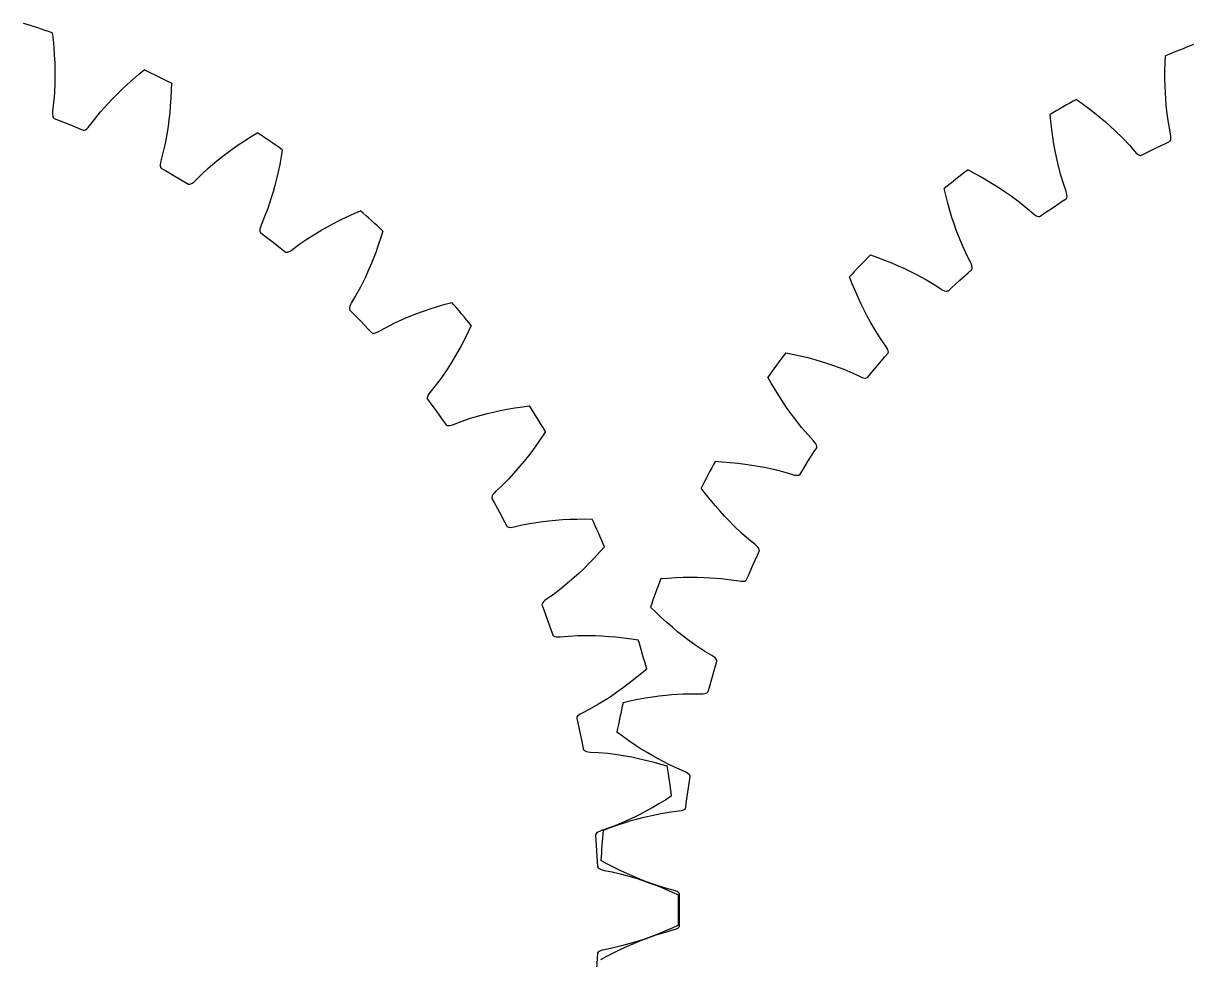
# Model space of a CAD drawing. Extents: x -47 to 137, y -47 to 47.
# Drawn here: x 13.8 to 73.1, y -2.5 to 44.9 of the extents above; entities that cross this region are included whole.
import ezdxf

# ---------------------------------------------------------------- set-up
doc = ezdxf.new("R2010")
doc.units = 0

msp = doc.modelspace()

# ---------------------------------------------------------------- linework, layer by layer
at = {"layer": 'layer0'}
for p, q in [((71.658, 42.53), (71.668, 42.936)), ((71.668, 42.936), (71.683, 43.284)), ((71.657, 42.142), (71.658, 42.53)), ((71.664, 41.775), (71.657, 42.142)), ((71.678, 41.427), (71.664, 41.775)), ((67.169, 41.082), (67.452, 40.88)), ((71.698, 41.095), (71.678, 41.427)), ((71.723, 40.785), (71.698, 41.095)), ((67.452, 40.88), (67.778, 40.637)), ((67.778, 40.637), (68.084, 40.4)), ((68.084, 40.4), (68.37, 40.168)), ((71.787, 40.22), (71.723, 40.785)), ((65.871, 39.967), (65.837, 40.313)), ((65.918, 39.563), (65.871, 39.967)), ((68.37, 40.168), (68.636, 39.943)), ((68.636, 39.943), (68.884, 39.723)), ((71.862, 39.731), (71.787, 40.22)), ((65.971, 39.18), (65.918, 39.563)), ((66.029, 38.817), (65.971, 39.18)), ((68.884, 39.723), (69.113, 39.512)), ((69.113, 39.512), (69.52, 39.114)), ((71.942, 39.328), (71.862, 39.731)), ((71.957, 39.219), (71.942, 39.328)), ((71.96, 39.127), (71.957, 39.219)), ((66.091, 38.473), (66.029, 38.817)), ((69.52, 39.114), (69.858, 38.754)), ((69.858, 38.754), (70.127, 38.443)), ((70.668, 38.353), (71.172, 38.603)), ((71.172, 38.603), (71.679, 38.847)), ((71.679, 38.847), (71.887, 38.944)), ((71.887, 38.944), (71.905, 38.957)), ((71.905, 38.957), (71.934, 38.996)), ((71.934, 38.996), (71.952, 39.053)), ((71.952, 39.053), (71.96, 39.127)), ((66.157, 38.148), (66.091, 38.473)), ((66.225, 37.845), (66.157, 38.148)), ((70.127, 38.443), (70.203, 38.364)), ((70.203, 38.364), (70.274, 38.305)), ((70.274, 38.305), (70.337, 38.265)), ((70.337, 38.265), (70.394, 38.245)), ((70.394, 38.245), (70.442, 38.243)), ((70.442, 38.243), (70.463, 38.249)), ((70.463, 38.249), (70.668, 38.353)), ((61.674, 37.505), (61.982, 37.344)), ((66.366, 37.294), (66.225, 37.845)), ((61.982, 37.344), (62.339, 37.149)), ((62.339, 37.149), (62.675, 36.956)), ((62.675, 36.956), (62.99, 36.767)), ((66.509, 36.821), (66.366, 37.294)), ((66.644, 36.432), (66.509, 36.821)), ((60.544, 36.22), (60.462, 36.558)), ((60.646, 35.827), (60.544, 36.22)), ((62.99, 36.767), (63.285, 36.581)), ((63.285, 36.581), (63.561, 36.398)), ((63.561, 36.398), (63.817, 36.221)), ((63.817, 36.221), (64.275, 35.883)), ((66.674, 36.327), (66.644, 36.432)), ((66.691, 36.236), (66.674, 36.327)), ((66.693, 36.161), (66.691, 36.236)), ((60.752, 35.454), (60.646, 35.827)), ((64.275, 35.883), (64.66, 35.573)), ((65.518, 35.29), (65.983, 35.607)), ((65.983, 35.607), (66.451, 35.919)), ((66.451, 35.919), (66.644, 36.044)), ((66.644, 36.044), (66.659, 36.059)), ((66.659, 36.059), (66.682, 36.102)), ((66.682, 36.102), (66.693, 36.161)), ((60.86, 35.103), (60.752, 35.454)), ((60.969, 34.772), (60.86, 35.103)), ((64.66, 35.573), (64.97, 35.303)), ((64.97, 35.303), (65.057, 35.235)), ((65.057, 35.235), (65.135, 35.186)), ((65.135, 35.186), (65.203, 35.156)), ((65.203, 35.156), (65.262, 35.144)), ((65.262, 35.144), (65.31, 35.149)), ((65.31, 35.149), (65.33, 35.158)), ((65.33, 35.158), (65.518, 35.29)), ((61.079, 34.459), (60.969, 34.772)), ((61.189, 34.167), (61.079, 34.459)), ((61.406, 33.641), (61.189, 34.167)), ((61.614, 33.193), (61.406, 33.641)), ((56.73, 33.198), (57.058, 33.081)), ((57.058, 33.081), (57.438, 32.938)), ((57.438, 32.938), (57.797, 32.794)), ((57.797, 32.794), (58.136, 32.65)), ((58.136, 32.65), (58.454, 32.507)), ((61.801, 32.827), (61.614, 33.193)), ((61.846, 32.727), (61.801, 32.827)), ((61.874, 32.639), (61.846, 32.727)), ((61.887, 32.565), (61.874, 32.639)), ((55.789, 31.768), (55.662, 32.092)), ((58.454, 32.507), (58.753, 32.364)), ((58.753, 32.364), (59.031, 32.225)), ((59.031, 32.225), (59.532, 31.954)), ((61.261, 31.918), (61.681, 32.292)), ((61.681, 32.292), (61.855, 32.443)), ((61.855, 32.443), (61.868, 32.46)), ((61.868, 32.46), (61.885, 32.505)), ((61.885, 32.505), (61.887, 32.565)), ((55.946, 31.393), (55.789, 31.768)), ((59.532, 31.954), (59.956, 31.701)), ((59.956, 31.701), (60.3, 31.476)), ((60.3, 31.476), (60.396, 31.421)), ((60.677, 31.383), (60.845, 31.539)), ((60.845, 31.539), (61.261, 31.918)), ((56.102, 31.038), (55.946, 31.393)), ((56.258, 30.705), (56.102, 31.038)), ((60.396, 31.421), (60.48, 31.383)), ((60.48, 31.383), (60.552, 31.363)), ((60.552, 31.363), (60.612, 31.359)), ((60.612, 31.359), (60.658, 31.371)), ((60.658, 31.371), (60.677, 31.383)), ((56.412, 30.393), (56.258, 30.705)), ((56.565, 30.098), (56.412, 30.393)), ((56.714, 29.825), (56.565, 30.098)), ((57.002, 29.335), (56.714, 29.825)), ((57.27, 28.919), (57.002, 29.335)), ((57.507, 28.583), (57.27, 28.919)), ((57.565, 28.49), (57.507, 28.583)), ((57.606, 28.407), (57.565, 28.49)), ((52.433, 28.244), (52.774, 28.174)), ((52.774, 28.174), (53.171, 28.086)), ((53.171, 28.086), (53.547, 27.993)), ((53.547, 27.993), (53.902, 27.897)), ((53.902, 27.897), (54.236, 27.8)), ((57.098, 27.608), (57.463, 28.036)), ((57.463, 28.036), (57.613, 28.21)), ((57.629, 28.336), (57.606, 28.407)), ((57.613, 28.21), (57.624, 28.229)), ((57.624, 28.229), (57.635, 28.276)), ((57.635, 28.276), (57.629, 28.336)), ((54.236, 27.8), (54.553, 27.7)), ((54.553, 27.7), (54.848, 27.601)), ((54.848, 27.601), (55.381, 27.402)), ((55.381, 27.402), (55.837, 27.211)), ((56.739, 27.174), (57.098, 27.608)), ((51.701, 26.697), (51.529, 27)), ((51.908, 26.348), (51.701, 26.697)), ((55.837, 27.211), (56.209, 27.036)), ((56.209, 27.036), (56.311, 26.995)), ((56.311, 26.995), (56.399, 26.969)), ((56.399, 26.969), (56.474, 26.959)), ((56.474, 26.959), (56.533, 26.964)), ((56.533, 26.964), (56.578, 26.982)), ((56.578, 26.982), (56.595, 26.996)), ((56.595, 26.996), (56.739, 27.174)), ((52.113, 26.019), (51.908, 26.348)), ((52.313, 25.711), (52.113, 26.019)), ((52.509, 25.422), (52.313, 25.711)), ((52.702, 25.152), (52.509, 25.422)), ((52.887, 24.903), (52.702, 25.152)), ((53.241, 24.457), (52.887, 24.903)), ((53.564, 24.083), (53.241, 24.457)), ((53.845, 23.783), (53.564, 24.083)), ((53.916, 23.699), (53.845, 23.783)), ((53.576, 22.76), (53.877, 23.235)), ((53.877, 23.235), (54.002, 23.428)), ((53.967, 23.622), (53.916, 23.699)), ((54, 23.555), (53.967, 23.622)), ((54.014, 23.496), (54, 23.555)), ((54.002, 23.428), (54.011, 23.448)), ((54.011, 23.448), (54.014, 23.496)), ((48.868, 22.741), (49.216, 22.719)), ((49.216, 22.719), (49.62, 22.687)), ((49.62, 22.687), (50.006, 22.647)), ((50.006, 22.647), (50.37, 22.602)), ((50.37, 22.602), (50.716, 22.552)), ((50.716, 22.552), (51.043, 22.498)), ((53.281, 22.281), (53.576, 22.76)), ((51.043, 22.498), (51.349, 22.44)), ((51.349, 22.44), (51.904, 22.318)), ((51.904, 22.318), (52.382, 22.191)), ((52.382, 22.191), (52.775, 22.07)), ((52.775, 22.07), (52.882, 22.044)), ((52.882, 22.044), (52.973, 22.031)), ((52.973, 22.031), (53.048, 22.031)), ((53.048, 22.031), (53.106, 22.043)), ((53.106, 22.043), (53.148, 22.068)), ((53.148, 22.068), (53.162, 22.084)), ((53.162, 22.084), (53.281, 22.281)), ((48.358, 21.107), (48.146, 21.383)), ((48.612, 20.79), (48.358, 21.107)), ((48.86, 20.493), (48.612, 20.79)), ((49.102, 20.215), (48.86, 20.493)), ((49.336, 19.957), (49.102, 20.215)), ((49.564, 19.716), (49.336, 19.957)), ((49.783, 19.495), (49.564, 19.716)), ((50.195, 19.103), (49.783, 19.495)), ((50.567, 18.777), (50.195, 19.103)), ((50.887, 18.519), (50.567, 18.777)), ((50.969, 18.446), (50.887, 18.519)), ((51.03, 18.378), (50.969, 18.446)), ((50.763, 17.469), (50.995, 17.982)), ((50.995, 17.982), (51.092, 18.19)), ((51.072, 18.315), (51.03, 18.378)), ((51.095, 18.26), (51.072, 18.315)), ((51.092, 18.19), (51.098, 18.211)), ((51.098, 18.211), (51.095, 18.26)), ((50.538, 16.954), (50.763, 17.469)), ((46.103, 16.795), (46.451, 16.822)), ((46.451, 16.822), (46.856, 16.846)), ((46.856, 16.846), (47.243, 16.861)), ((47.243, 16.861), (47.611, 16.867)), ((47.611, 16.867), (47.959, 16.865)), ((47.959, 16.865), (48.291, 16.857)), ((48.291, 16.857), (48.602, 16.842)), ((48.602, 16.842), (49.169, 16.799)), ((49.169, 16.799), (49.66, 16.74)), ((49.66, 16.74), (50.066, 16.675)), ((50.066, 16.675), (50.175, 16.663)), ((50.175, 16.663), (50.267, 16.663)), ((50.267, 16.663), (50.341, 16.674)), ((50.341, 16.674), (50.398, 16.694)), ((50.398, 16.694), (50.436, 16.724)), ((50.436, 16.724), (50.447, 16.743)), ((50.447, 16.743), (50.538, 16.954)), ((45.826, 15.106), (45.577, 15.35)), ((46.121, 14.828), (45.826, 15.106)), ((46.409, 14.568), (46.121, 14.828)), ((46.686, 14.327), (46.409, 14.568)), ((46.954, 14.104), (46.686, 14.327)), ((47.214, 13.897), (46.954, 14.104)), ((47.461, 13.708), (47.214, 13.897)), ((47.924, 13.377), (47.461, 13.708)), ((48.337, 13.107), (47.924, 13.377)), ((48.69, 12.896), (48.337, 13.107)), ((48.781, 12.834), (48.69, 12.896)), ((48.852, 12.775), (48.781, 12.834)), ((48.902, 12.719), (48.852, 12.775)), ((48.872, 12.378), (48.939, 12.598)), ((48.932, 12.667), (48.902, 12.719)), ((48.942, 12.62), (48.932, 12.667)), ((48.939, 12.598), (48.942, 12.62)), ((48.714, 11.839), (48.872, 12.378)), ((48.502, 11.075), (48.562, 11.297)), ((48.562, 11.297), (48.714, 11.839)), ((44.533, 10.598), (44.931, 10.678)), ((44.931, 10.678), (45.313, 10.746)), ((45.313, 10.746), (45.676, 10.803)), ((45.676, 10.803), (46.021, 10.85)), ((46.021, 10.85), (46.351, 10.888)), ((46.351, 10.888), (46.661, 10.917)), ((46.661, 10.917), (47.229, 10.953)), ((47.229, 10.953), (47.723, 10.963)), ((47.723, 10.963), (48.134, 10.955)), ((48.134, 10.955), (48.243, 10.959)), ((48.243, 10.959), (48.335, 10.971)), ((48.335, 10.971), (48.407, 10.992)), ((48.407, 10.992), (48.46, 11.02)), ((48.46, 11.02), (48.493, 11.055)), ((48.493, 11.055), (48.502, 11.075)), ((44.193, 10.522), (44.533, 10.598)), ((44.154, 8.812), (43.873, 9.019)), ((44.485, 8.577), (44.154, 8.812)), ((44.805, 8.359), (44.485, 8.577)), ((45.114, 8.159), (44.805, 8.359)), ((45.41, 7.976), (45.114, 8.159)), ((45.696, 7.807), (45.41, 7.976)), ((45.967, 7.655), (45.696, 7.807)), ((46.472, 7.391), (45.967, 7.655)), ((46.919, 7.181), (46.472, 7.391)), ((47.297, 7.021), (46.919, 7.181)), ((47.396, 6.973), (47.297, 7.021)), ((47.474, 6.924), (47.396, 6.973)), ((47.468, 5.977), (47.55, 6.534)), ((47.532, 6.876), (47.474, 6.924)), ((47.569, 6.828), (47.532, 6.876)), ((47.55, 6.534), (47.585, 6.761)), ((47.585, 6.783), (47.569, 6.828)), ((47.585, 6.761), (47.585, 6.783)), ((47.393, 5.42), (47.468, 5.977)), ((47.365, 5.192), (47.393, 5.42)), ((45.26, 4.707), (45.563, 4.779)), ((45.563, 4.779), (46.121, 4.893)), ((46.121, 4.893), (46.608, 4.972)), ((46.608, 4.972), (47.016, 5.022)), ((47.016, 5.022), (47.125, 5.04)), ((47.125, 5.04), (47.213, 5.066)), ((47.213, 5.066), (47.282, 5.096)), ((47.282, 5.096), (47.33, 5.132)), ((47.33, 5.132), (47.358, 5.171)), ((47.358, 5.171), (47.365, 5.192)), ((43.174, 4.045), (43.501, 4.167)), ((43.501, 4.167), (43.884, 4.301)), ((43.884, 4.301), (44.252, 4.422)), ((44.252, 4.422), (44.604, 4.529)), ((44.604, 4.529), (44.939, 4.624)), ((44.939, 4.624), (45.26, 4.707)), ((43.373, 2.345), (43.067, 2.511)), ((43.734, 2.159), (43.373, 2.345)), ((44.082, 1.988), (43.734, 2.159)), ((44.415, 1.833), (44.082, 1.988)), ((44.734, 1.692), (44.415, 1.833)), ((45.041, 1.565), (44.734, 1.692)), ((45.33, 1.452), (45.041, 1.565)), ((45.867, 1.261), (45.33, 1.452)), ((46.339, 1.115), (45.867, 1.261)), ((46.736, 1.009), (46.339, 1.115)), ((46.84, 0.976), (46.736, 1.009)), ((46.925, 0.938), (46.84, 0.976)), ((46.988, 0.898), (46.925, 0.938)), ((47.031, 0.857), (46.988, 0.898)), ((47.054, 0.814), (47.031, 0.857)), ((47.057, 0.792), (47.054, 0.814)), ((47.054, 0.563), (47.057, 0.792)), ((47.05, 0), (47.054, 0.563)), ((47.054, -0.563), (47.05, 0)), ((47.057, -0.792), (47.054, -0.563)), ((45.867, -1.261), (46.339, -1.115)), ((46.339, -1.115), (46.736, -1.009)), ((46.736, -1.009), (46.84, -0.976)), ((46.84, -0.976), (46.925, -0.938)), ((46.925, -0.938), (46.988, -0.898)), ((46.988, -0.898), (47.031, -0.857)), ((47.031, -0.857), (47.054, -0.814)), ((47.054, -0.814), (47.057, -0.792)), ((44.415, -1.833), (44.734, -1.692)), ((44.734, -1.692), (45.041, -1.565)), ((45.041, -1.565), (45.33, -1.452)), ((45.33, -1.452), (45.867, -1.261)), ((43.067, -2.511), (43.373, -2.345)), ((43.373, -2.345), (43.734, -2.159)), ((43.734, -2.159), (44.082, -1.988)), ((44.082, -1.988), (44.415, -1.833))]:
    msp.add_line(p, q, dxfattribs=at)
for start, end in [(111.06288, 112.93712), (119.06288, 120.93712), (127.06288, 128.93712), (135.06288, 136.93712), (143.06288, 144.93712), (151.06288, 152.93712), (159.06288, 160.93712), (167.06288, 168.93712), (175.06288, 176.93712)]:
    msp.add_arc((90, 0), 47, start, end, dxfattribs=at)
at = {"layer": 'layer1'}
for p, q in [((15.253, 44.456), (15.292, 44.11)), ((15.292, 44.11), (15.33, 43.706)), ((15.33, 43.706), (15.358, 43.319)), ((15.358, 43.319), (15.377, 42.952)), ((15.377, 42.952), (15.388, 42.604)), ((15.391, 42.272), (15.387, 41.961)), ((15.388, 42.604), (15.391, 42.272)), ((19.333, 42.088), (19.641, 42.353)), ((19.641, 42.353), (19.91, 42.575)), ((15.387, 41.961), (15.363, 41.392)), ((18.526, 41.336), (18.776, 41.579)), ((18.776, 41.579), (19.044, 41.83)), ((19.044, 41.83), (19.333, 42.088)), ((21.282, 41.552), (21.264, 41.147)), ((21.292, 41.901), (21.282, 41.552)), ((15.363, 41.392), (15.322, 40.9)), ((18.08, 40.873), (18.293, 41.099)), ((18.293, 41.099), (18.526, 41.336)), ((21.264, 41.147), (21.238, 40.76)), ((15.271, 40.492), (15.263, 40.382)), ((15.263, 40.382), (15.266, 40.29)), ((15.322, 40.9), (15.271, 40.492)), ((17.39, 40.064), (17.702, 40.447)), ((17.702, 40.447), (18.08, 40.873)), ((21.205, 40.394), (21.167, 40.048)), ((21.238, 40.76), (21.205, 40.394)), ((15.266, 40.29), (15.279, 40.216)), ((15.279, 40.216), (15.302, 40.161)), ((15.302, 40.161), (15.333, 40.124)), ((15.333, 40.124), (15.352, 40.113)), ((15.352, 40.113), (15.566, 40.03)), ((15.566, 40.03), (16.089, 39.823)), ((16.089, 39.823), (16.61, 39.608)), ((17.143, 39.736), (17.39, 40.064)), ((21.167, 40.048), (21.124, 39.719)), ((16.61, 39.608), (16.821, 39.519)), ((16.821, 39.519), (16.843, 39.514)), ((16.843, 39.514), (16.891, 39.519)), ((16.891, 39.519), (16.946, 39.543)), ((16.946, 39.543), (17.006, 39.587)), ((17.006, 39.587), (17.073, 39.651)), ((17.073, 39.651), (17.143, 39.736)), ((21.078, 39.411), (20.975, 38.851)), ((21.124, 39.719), (21.078, 39.411)), ((25.002, 38.988), (25.344, 39.207)), ((25.344, 39.207), (25.641, 39.389)), ((20.975, 38.851), (20.865, 38.369)), ((24.099, 38.355), (24.38, 38.561)), ((24.38, 38.561), (24.681, 38.772)), ((24.681, 38.772), (25.002, 38.988)), ((20.758, 37.973), (20.735, 37.865)), ((20.865, 38.369), (20.758, 37.973)), ((23.592, 37.959), (23.835, 38.153)), ((23.835, 38.153), (24.099, 38.355)), ((26.858, 38.186), (26.783, 37.787)), ((26.916, 38.53), (26.858, 38.186)), ((20.735, 37.865), (20.725, 37.774)), ((20.725, 37.774), (20.728, 37.699)), ((20.728, 37.699), (20.742, 37.64)), ((20.742, 37.64), (20.768, 37.6)), ((20.768, 37.6), (20.785, 37.586)), ((20.785, 37.586), (20.986, 37.474)), ((20.986, 37.474), (21.475, 37.196)), ((22.796, 37.254), (23.159, 37.59)), ((23.159, 37.59), (23.592, 37.959)), ((26.704, 37.408), (26.621, 37.05)), ((26.783, 37.787), (26.704, 37.408)), ((21.475, 37.196), (21.96, 36.911)), ((21.96, 36.911), (22.158, 36.793)), ((22.158, 36.793), (22.178, 36.786)), ((22.178, 36.786), (22.226, 36.784)), ((22.226, 36.784), (22.284, 36.8)), ((22.284, 36.8), (22.35, 36.835)), ((22.35, 36.835), (22.425, 36.889)), ((22.425, 36.889), (22.506, 36.963)), ((22.506, 36.963), (22.796, 37.254)), ((26.621, 37.05), (26.535, 36.712)), ((26.446, 36.392), (26.357, 36.094)), ((26.535, 36.712), (26.446, 36.392)), ((26.357, 36.094), (26.177, 35.554)), ((26.002, 35.092), (25.841, 34.714)), ((26.177, 35.554), (26.002, 35.092)), ((29.837, 34.96), (30.185, 35.129)), ((30.185, 35.129), (30.554, 35.298)), ((30.554, 35.298), (30.874, 35.437)), ((25.78, 34.522), (25.773, 34.447)), ((25.773, 34.447), (25.779, 34.387)), ((25.803, 34.611), (25.78, 34.522)), ((25.841, 34.714), (25.803, 34.611)), ((28.645, 34.306), (28.913, 34.465)), ((28.913, 34.465), (29.202, 34.628)), ((29.202, 34.628), (29.509, 34.793)), ((29.509, 34.793), (29.837, 34.96)), ((32.016, 34.409), (31.911, 34.077)), ((25.779, 34.387), (25.799, 34.343)), ((25.799, 34.343), (25.814, 34.327)), ((25.814, 34.327), (25.997, 34.189)), ((25.997, 34.189), (26.443, 33.845)), ((26.443, 33.845), (26.884, 33.496)), ((27.759, 33.719), (28.165, 34.001)), ((28.165, 34.001), (28.645, 34.306)), ((31.911, 34.077), (31.781, 33.692)), ((26.884, 33.496), (27.063, 33.352)), ((27.063, 33.352), (27.082, 33.341)), ((27.082, 33.341), (27.129, 33.332)), ((27.129, 33.332), (27.189, 33.341)), ((27.189, 33.341), (27.259, 33.366)), ((27.259, 33.366), (27.341, 33.41)), ((27.341, 33.41), (27.432, 33.471)), ((27.432, 33.471), (27.759, 33.719)), ((31.65, 33.327), (31.518, 32.984)), ((31.781, 33.692), (31.65, 33.327)), ((31.386, 32.662), (31.254, 32.357)), ((31.518, 32.984), (31.386, 32.662)), ((31.124, 32.075), (30.871, 31.565)), ((31.254, 32.357), (31.124, 32.075)), ((30.871, 31.565), (30.633, 31.132)), ((30.633, 31.132), (30.42, 30.78)), ((30.316, 30.525), (30.314, 30.465)), ((30.314, 30.465), (30.328, 30.419)), ((30.334, 30.598), (30.316, 30.525)), ((30.328, 30.419), (30.34, 30.401)), ((30.369, 30.683), (30.334, 30.598)), ((30.34, 30.401), (30.502, 30.238)), ((30.42, 30.78), (30.369, 30.683)), ((33.737, 30.227), (34.064, 30.348)), ((34.064, 30.348), (34.412, 30.468)), ((34.412, 30.468), (34.781, 30.586)), ((34.781, 30.586), (35.17, 30.703)), ((35.17, 30.703), (35.505, 30.796)), ((30.502, 30.238), (30.896, 29.836)), ((30.896, 29.836), (31.284, 29.428)), ((32.182, 29.528), (32.623, 29.751)), ((32.623, 29.751), (33.141, 29.986)), ((33.141, 29.986), (33.428, 30.106)), ((33.428, 30.106), (33.737, 30.227)), ((31.284, 29.428), (31.441, 29.261)), ((31.441, 29.261), (31.458, 29.248)), ((31.458, 29.248), (31.504, 29.232)), ((31.504, 29.232), (31.564, 29.232)), ((31.564, 29.232), (31.638, 29.248)), ((31.638, 29.248), (31.724, 29.279)), ((31.724, 29.279), (31.823, 29.328)), ((31.823, 29.328), (32.182, 29.528)), ((36.343, 29.304), (36.161, 28.941)), ((36.493, 29.618), (36.343, 29.304)), ((35.98, 28.598), (35.802, 28.277)), ((36.161, 28.941), (35.98, 28.598)), ((35.626, 27.976), (35.453, 27.693)), ((35.802, 28.277), (35.626, 27.976)), ((35.285, 27.431), (34.963, 26.961)), ((35.453, 27.693), (35.285, 27.431)), ((34.963, 26.961), (34.667, 26.566)), ((34.343, 26.158), (34.297, 26.078)), ((34.408, 26.247), (34.343, 26.158)), ((34.667, 26.566), (34.408, 26.247)), ((34.269, 26.009), (34.259, 25.949)), ((34.259, 25.949), (34.266, 25.902)), ((34.266, 25.902), (34.276, 25.882)), ((34.297, 26.078), (34.269, 26.009)), ((34.276, 25.882), (34.414, 25.698)), ((34.414, 25.698), (34.747, 25.245)), ((38.699, 25.448), (39.1, 25.509)), ((39.1, 25.509), (39.446, 25.555)), ((34.747, 25.245), (35.075, 24.788)), ((35.978, 24.761), (36.446, 24.921)), ((36.446, 24.921), (36.992, 25.082)), ((36.992, 25.082), (37.293, 25.16)), ((37.293, 25.16), (37.616, 25.237)), ((37.616, 25.237), (37.956, 25.311)), ((37.956, 25.311), (38.317, 25.382)), ((38.317, 25.382), (38.699, 25.448)), ((35.075, 24.788), (35.207, 24.6)), ((35.207, 24.6), (35.223, 24.585)), ((35.223, 24.585), (35.266, 24.563)), ((35.266, 24.563), (35.325, 24.555)), ((35.325, 24.555), (35.4, 24.56)), ((35.4, 24.56), (35.49, 24.579)), ((35.49, 24.579), (35.595, 24.613)), ((35.595, 24.613), (35.978, 24.761)), ((40.068, 23.961), (39.837, 23.627)), ((40.26, 24.251), (40.068, 23.961)), ((39.61, 23.312), (39.389, 23.019)), ((39.837, 23.627), (39.61, 23.312)), ((39.173, 22.745), (38.962, 22.489)), ((39.389, 23.019), (39.173, 22.745)), ((38.759, 22.253), (38.375, 21.833)), ((38.962, 22.489), (38.759, 22.253)), ((38.027, 21.482), (37.726, 21.203)), ((38.375, 21.833), (38.027, 21.482)), ((37.555, 20.986), (37.537, 20.929)), ((37.537, 20.929), (37.537, 20.881)), ((37.537, 20.881), (37.544, 20.86)), ((37.544, 20.86), (37.655, 20.659)), ((37.593, 21.051), (37.555, 20.986)), ((37.65, 21.124), (37.593, 21.051)), ((37.726, 21.203), (37.65, 21.124)), ((37.655, 20.659), (37.923, 20.164)), ((37.923, 20.164), (38.184, 19.665)), ((38.184, 19.665), (38.288, 19.461)), ((39.074, 19.513), (39.56, 19.606)), ((39.56, 19.606), (40.123, 19.689)), ((40.123, 19.689), (40.432, 19.725)), ((40.432, 19.725), (40.762, 19.757)), ((40.762, 19.757), (41.11, 19.783)), ((41.11, 19.783), (41.477, 19.802)), ((41.477, 19.802), (41.864, 19.815)), ((41.864, 19.815), (42.27, 19.819)), ((42.27, 19.819), (42.618, 19.816)), ((38.288, 19.461), (38.301, 19.443)), ((38.301, 19.443), (38.341, 19.416)), ((38.341, 19.416), (38.399, 19.4)), ((38.399, 19.4), (38.474, 19.394)), ((38.474, 19.394), (38.566, 19.401)), ((38.566, 19.401), (38.674, 19.42)), ((38.674, 19.42), (39.074, 19.513)), ((43.244, 18.412), (43.013, 18.151)), ((42.738, 17.852), (42.469, 17.573)), ((43.013, 18.151), (42.738, 17.852)), ((42.209, 17.313), (41.957, 17.072)), ((42.469, 17.573), (42.209, 17.313)), ((41.479, 16.642), (41.041, 16.28)), ((41.713, 16.848), (41.479, 16.642)), ((41.957, 17.072), (41.713, 16.848)), ((41.041, 16.28), (40.647, 15.981)), ((40.084, 15.501), (40.078, 15.453)), ((40.078, 15.453), (40.082, 15.432)), ((40.082, 15.432), (40.164, 15.217)), ((40.111, 15.555), (40.084, 15.501)), ((40.157, 15.615), (40.111, 15.555)), ((40.223, 15.678), (40.157, 15.615)), ((40.31, 15.746), (40.223, 15.678)), ((40.647, 15.981), (40.31, 15.746)), ((40.164, 15.217), (40.36, 14.69)), ((40.36, 14.69), (40.549, 14.16)), ((40.549, 14.16), (40.624, 13.943)), ((40.624, 13.943), (40.635, 13.924)), ((40.635, 13.924), (40.67, 13.891)), ((40.67, 13.891), (40.725, 13.867)), ((40.725, 13.867), (40.799, 13.851)), ((40.799, 13.851), (40.89, 13.845)), ((40.89, 13.845), (41, 13.849)), ((41, 13.849), (41.41, 13.885)), ((41.41, 13.885), (41.903, 13.909)), ((41.903, 13.909), (42.472, 13.914)), ((42.472, 13.914), (42.783, 13.906)), ((42.783, 13.906), (43.115, 13.892)), ((43.115, 13.892), (43.463, 13.869)), ((43.463, 13.869), (43.829, 13.837)), ((43.829, 13.837), (44.214, 13.795)), ((44.214, 13.795), (44.617, 13.743)), ((44.617, 13.743), (44.961, 13.692)), ((45.12, 11.988), (44.806, 11.731)), ((45.385, 12.214), (45.12, 11.988)), ((44.208, 11.27), (43.925, 11.067)), ((44.501, 11.491), (44.208, 11.27)), ((44.806, 11.731), (44.501, 11.491)), ((43.392, 10.707), (42.907, 10.409)), ((43.652, 10.878), (43.392, 10.707)), ((43.925, 11.067), (43.652, 10.878)), ((42.475, 10.169), (42.109, 9.982)), ((42.907, 10.409), (42.475, 10.169)), ((41.852, 9.772), (41.839, 9.725)), ((41.839, 9.725), (41.84, 9.703)), ((41.84, 9.703), (41.891, 9.479)), ((41.885, 9.822), (41.852, 9.772)), ((41.939, 9.874), (41.885, 9.822)), ((42.014, 9.928), (41.939, 9.874)), ((42.109, 9.982), (42.014, 9.928)), ((41.891, 9.479), (42.011, 8.93)), ((42.011, 8.93), (42.125, 8.379)), ((42.125, 8.379), (42.169, 8.153)), ((42.169, 8.153), (42.177, 8.133)), ((42.177, 8.133), (42.208, 8.096)), ((42.208, 8.096), (42.259, 8.064)), ((42.259, 8.064), (42.329, 8.038)), ((42.329, 8.038), (42.419, 8.019)), ((42.419, 8.019), (42.529, 8.008)), ((42.529, 8.008), (42.939, 7.987)), ((42.939, 7.987), (43.431, 7.942)), ((43.431, 7.942), (43.995, 7.867)), ((43.995, 7.867), (44.302, 7.817)), ((44.302, 7.817), (44.629, 7.756)), ((44.629, 7.756), (44.97, 7.685)), ((44.97, 7.685), (45.328, 7.603)), ((45.328, 7.603), (45.704, 7.508)), ((45.704, 7.508), (46.095, 7.4)), ((46.095, 7.4), (46.429, 7.301)), ((46.003, 5.381), (45.668, 5.186)), ((46.349, 5.592), (46.003, 5.381)), ((46.643, 5.779), (46.349, 5.592)), ((45.038, 4.846), (44.741, 4.697)), ((45.346, 5.008), (45.038, 4.846)), ((45.668, 5.186), (45.346, 5.008)), ((43.477, 4.158), (43.088, 4.025)), ((43.938, 4.337), (43.477, 4.158)), ((44.46, 4.564), (43.938, 4.337)), ((44.741, 4.697), (44.46, 4.564)), ((42.785, 3.808), (42.783, 3.786)), ((42.783, 3.786), (42.803, 3.557)), ((42.804, 3.852), (42.785, 3.808)), ((42.844, 3.897), (42.804, 3.852)), ((42.905, 3.941), (42.844, 3.897)), ((42.986, 3.984), (42.905, 3.941)), ((43.088, 4.025), (42.986, 3.984)), ((42.803, 3.557), (42.845, 2.996)), ((42.845, 2.996), (42.881, 2.435)), ((42.881, 2.435), (42.894, 2.205)), ((42.894, 2.205), (42.898, 2.184)), ((42.898, 2.184), (42.924, 2.143)), ((42.924, 2.143), (42.97, 2.104)), ((42.97, 2.104), (43.036, 2.069)), ((43.036, 2.069), (43.123, 2.037)), ((43.123, 2.037), (43.229, 2.011)), ((43.229, 2.011), (43.633, 1.933)), ((43.633, 1.933), (44.114, 1.821)), ((44.114, 1.821), (44.662, 1.668)), ((44.662, 1.668), (44.959, 1.575)), ((44.959, 1.575), (45.274, 1.469)), ((45.274, 1.469), (45.602, 1.351)), ((45.602, 1.351), (45.945, 1.22)), ((45.945, 1.22), (46.304, 1.074)), ((46.304, 1.074), (46.677, 0.913)), ((46.677, 0.913), (46.994, 0.769)), ((46.304, -1.074), (45.945, -1.22)), ((46.677, -0.913), (46.304, -1.074)), ((46.994, -0.769), (46.677, -0.913)), ((44.662, -1.668), (44.114, -1.821)), ((44.959, -1.575), (44.662, -1.668)), ((45.274, -1.469), (44.959, -1.575)), ((45.602, -1.351), (45.274, -1.469)), ((45.945, -1.22), (45.602, -1.351)), ((42.894, -2.205), (42.881, -2.435)), ((42.898, -2.184), (42.894, -2.205)), ((42.924, -2.143), (42.898, -2.184)), ((42.97, -2.104), (42.924, -2.143)), ((43.036, -2.069), (42.97, -2.104)), ((43.123, -2.037), (43.036, -2.069)), ((43.229, -2.011), (43.123, -2.037)), ((43.633, -1.933), (43.229, -2.011)), ((44.114, -1.821), (43.633, -1.933)), ((42.881, -2.435), (42.845, -2.996))]:
    msp.add_line(p, q, dxfattribs=at)
for start, end in [(71.06288, 72.93712), (63.06288, 64.93712), (55.06288, 56.93712), (47.06288, 48.93712), (39.06288, 40.93712), (31.06288, 32.93712), (23.06288, 24.93712), (15.06288, 16.93712), (7.06288, 8.93712), (359.06288, 360.93712)]:
    msp.add_arc((0, 0), 47, start, end, dxfattribs=at)
at = {"layer": 'layer2'}
for p, q in [((71.658, 42.53), (71.668, 42.936)), ((71.668, 42.936), (71.683, 43.284)), ((71.657, 42.142), (71.658, 42.53)), ((71.664, 41.775), (71.657, 42.142)), ((71.678, 41.427), (71.664, 41.775)), ((67.169, 41.082), (67.452, 40.88)), ((71.698, 41.095), (71.678, 41.427)), ((71.723, 40.785), (71.698, 41.095)), ((67.452, 40.88), (67.778, 40.637)), ((67.778, 40.637), (68.084, 40.4)), ((68.084, 40.4), (68.37, 40.168)), ((71.787, 40.22), (71.723, 40.785)), ((65.871, 39.967), (65.837, 40.313)), ((65.918, 39.563), (65.871, 39.967)), ((68.37, 40.168), (68.636, 39.943)), ((68.636, 39.943), (68.884, 39.723)), ((71.862, 39.731), (71.787, 40.22)), ((65.971, 39.18), (65.918, 39.563)), ((66.029, 38.817), (65.971, 39.18)), ((68.884, 39.723), (69.113, 39.512)), ((69.113, 39.512), (69.52, 39.114)), ((71.942, 39.328), (71.862, 39.731)), ((71.957, 39.219), (71.942, 39.328)), ((71.96, 39.127), (71.957, 39.219)), ((66.091, 38.473), (66.029, 38.817)), ((69.52, 39.114), (69.858, 38.754)), ((69.858, 38.754), (70.127, 38.443)), ((70.668, 38.353), (71.172, 38.603)), ((71.172, 38.603), (71.679, 38.847)), ((71.679, 38.847), (71.887, 38.944)), ((71.887, 38.944), (71.905, 38.957)), ((71.905, 38.957), (71.934, 38.996)), ((71.934, 38.996), (71.952, 39.053)), ((71.952, 39.053), (71.96, 39.127)), ((66.157, 38.148), (66.091, 38.473)), ((66.225, 37.845), (66.157, 38.148)), ((70.127, 38.443), (70.203, 38.364)), ((70.203, 38.364), (70.274, 38.305)), ((70.274, 38.305), (70.337, 38.265)), ((70.337, 38.265), (70.394, 38.245)), ((70.394, 38.245), (70.442, 38.243)), ((70.442, 38.243), (70.463, 38.249)), ((70.463, 38.249), (70.668, 38.353)), ((61.674, 37.505), (61.982, 37.344)), ((66.366, 37.294), (66.225, 37.845)), ((61.982, 37.344), (62.339, 37.149)), ((62.339, 37.149), (62.675, 36.956)), ((62.675, 36.956), (62.99, 36.767)), ((66.509, 36.821), (66.366, 37.294)), ((66.644, 36.432), (66.509, 36.821)), ((60.544, 36.22), (60.462, 36.558)), ((60.646, 35.827), (60.544, 36.22)), ((62.99, 36.767), (63.285, 36.581)), ((63.285, 36.581), (63.561, 36.398)), ((63.561, 36.398), (63.817, 36.221)), ((63.817, 36.221), (64.275, 35.883)), ((66.674, 36.327), (66.644, 36.432)), ((66.691, 36.236), (66.674, 36.327)), ((66.693, 36.161), (66.691, 36.236)), ((60.752, 35.454), (60.646, 35.827)), ((64.275, 35.883), (64.66, 35.573)), ((65.518, 35.29), (65.983, 35.607)), ((65.983, 35.607), (66.451, 35.919)), ((66.451, 35.919), (66.644, 36.044)), ((66.644, 36.044), (66.659, 36.059)), ((66.659, 36.059), (66.682, 36.102)), ((66.682, 36.102), (66.693, 36.161)), ((60.86, 35.103), (60.752, 35.454)), ((60.969, 34.772), (60.86, 35.103)), ((64.66, 35.573), (64.97, 35.303)), ((64.97, 35.303), (65.057, 35.235)), ((65.057, 35.235), (65.135, 35.186)), ((65.135, 35.186), (65.203, 35.156)), ((65.203, 35.156), (65.262, 35.144)), ((65.262, 35.144), (65.31, 35.149)), ((65.31, 35.149), (65.33, 35.158)), ((65.33, 35.158), (65.518, 35.29)), ((61.079, 34.459), (60.969, 34.772)), ((61.189, 34.167), (61.079, 34.459)), ((61.406, 33.641), (61.189, 34.167)), ((61.614, 33.193), (61.406, 33.641)), ((56.73, 33.198), (57.058, 33.081)), ((57.058, 33.081), (57.438, 32.938)), ((57.438, 32.938), (57.797, 32.794)), ((57.797, 32.794), (58.136, 32.65)), ((58.136, 32.65), (58.454, 32.507)), ((61.801, 32.827), (61.614, 33.193)), ((61.846, 32.727), (61.801, 32.827)), ((61.874, 32.639), (61.846, 32.727)), ((61.887, 32.565), (61.874, 32.639)), ((55.789, 31.768), (55.662, 32.092)), ((58.454, 32.507), (58.753, 32.364)), ((58.753, 32.364), (59.031, 32.225)), ((59.031, 32.225), (59.532, 31.954)), ((61.261, 31.918), (61.681, 32.292)), ((61.681, 32.292), (61.855, 32.443)), ((61.855, 32.443), (61.868, 32.46)), ((61.868, 32.46), (61.885, 32.505)), ((61.885, 32.505), (61.887, 32.565)), ((55.946, 31.393), (55.789, 31.768)), ((59.532, 31.954), (59.956, 31.701)), ((59.956, 31.701), (60.3, 31.476)), ((60.3, 31.476), (60.396, 31.421)), ((60.677, 31.383), (60.845, 31.539)), ((60.845, 31.539), (61.261, 31.918)), ((56.102, 31.038), (55.946, 31.393)), ((56.258, 30.705), (56.102, 31.038)), ((60.396, 31.421), (60.48, 31.383)), ((60.48, 31.383), (60.552, 31.363)), ((60.552, 31.363), (60.612, 31.359)), ((60.612, 31.359), (60.658, 31.371)), ((60.658, 31.371), (60.677, 31.383)), ((56.412, 30.393), (56.258, 30.705)), ((56.565, 30.098), (56.412, 30.393)), ((56.714, 29.825), (56.565, 30.098)), ((57.002, 29.335), (56.714, 29.825)), ((57.27, 28.919), (57.002, 29.335)), ((57.507, 28.583), (57.27, 28.919)), ((57.565, 28.49), (57.507, 28.583)), ((57.606, 28.407), (57.565, 28.49)), ((52.433, 28.244), (52.774, 28.174)), ((52.774, 28.174), (53.171, 28.086)), ((53.171, 28.086), (53.547, 27.993)), ((53.547, 27.993), (53.902, 27.897)), ((53.902, 27.897), (54.236, 27.8)), ((57.098, 27.608), (57.463, 28.036)), ((57.463, 28.036), (57.613, 28.21)), ((57.629, 28.336), (57.606, 28.407)), ((57.613, 28.21), (57.624, 28.229)), ((57.624, 28.229), (57.635, 28.276)), ((57.635, 28.276), (57.629, 28.336)), ((54.236, 27.8), (54.553, 27.7)), ((54.553, 27.7), (54.848, 27.601)), ((54.848, 27.601), (55.381, 27.402)), ((55.381, 27.402), (55.837, 27.211)), ((56.739, 27.174), (57.098, 27.608)), ((51.701, 26.697), (51.529, 27)), ((51.908, 26.348), (51.701, 26.697)), ((55.837, 27.211), (56.209, 27.036)), ((56.209, 27.036), (56.311, 26.995)), ((56.311, 26.995), (56.399, 26.969)), ((56.399, 26.969), (56.474, 26.959)), ((56.474, 26.959), (56.533, 26.964)), ((56.533, 26.964), (56.578, 26.982)), ((56.578, 26.982), (56.595, 26.996)), ((56.595, 26.996), (56.739, 27.174)), ((52.113, 26.019), (51.908, 26.348)), ((52.313, 25.711), (52.113, 26.019)), ((52.509, 25.422), (52.313, 25.711)), ((52.702, 25.152), (52.509, 25.422)), ((52.887, 24.903), (52.702, 25.152)), ((53.241, 24.457), (52.887, 24.903)), ((53.564, 24.083), (53.241, 24.457)), ((53.845, 23.783), (53.564, 24.083)), ((53.916, 23.699), (53.845, 23.783)), ((53.576, 22.76), (53.877, 23.235)), ((53.877, 23.235), (54.002, 23.428)), ((53.967, 23.622), (53.916, 23.699)), ((54, 23.555), (53.967, 23.622)), ((54.014, 23.496), (54, 23.555)), ((54.002, 23.428), (54.011, 23.448)), ((54.011, 23.448), (54.014, 23.496)), ((48.868, 22.741), (49.216, 22.719)), ((49.216, 22.719), (49.62, 22.687)), ((49.62, 22.687), (50.006, 22.647)), ((50.006, 22.647), (50.37, 22.602)), ((50.37, 22.602), (50.716, 22.552)), ((50.716, 22.552), (51.043, 22.498)), ((53.281, 22.281), (53.576, 22.76)), ((51.043, 22.498), (51.349, 22.44)), ((51.349, 22.44), (51.904, 22.318)), ((51.904, 22.318), (52.382, 22.191)), ((52.382, 22.191), (52.775, 22.07)), ((52.775, 22.07), (52.882, 22.044)), ((52.882, 22.044), (52.973, 22.031)), ((52.973, 22.031), (53.048, 22.031)), ((53.048, 22.031), (53.106, 22.043)), ((53.106, 22.043), (53.148, 22.068)), ((53.148, 22.068), (53.162, 22.084)), ((53.162, 22.084), (53.281, 22.281)), ((48.358, 21.107), (48.146, 21.383)), ((48.612, 20.79), (48.358, 21.107)), ((48.86, 20.493), (48.612, 20.79)), ((49.102, 20.215), (48.86, 20.493)), ((49.336, 19.957), (49.102, 20.215)), ((49.564, 19.716), (49.336, 19.957)), ((49.783, 19.495), (49.564, 19.716)), ((50.195, 19.103), (49.783, 19.495)), ((50.567, 18.777), (50.195, 19.103)), ((50.887, 18.519), (50.567, 18.777)), ((50.969, 18.446), (50.887, 18.519)), ((51.03, 18.378), (50.969, 18.446)), ((50.763, 17.469), (50.995, 17.982)), ((50.995, 17.982), (51.092, 18.19)), ((51.072, 18.315), (51.03, 18.378)), ((51.095, 18.26), (51.072, 18.315)), ((51.092, 18.19), (51.098, 18.211)), ((51.098, 18.211), (51.095, 18.26)), ((50.538, 16.954), (50.763, 17.469)), ((46.103, 16.795), (46.451, 16.822)), ((46.451, 16.822), (46.856, 16.846)), ((46.856, 16.846), (47.243, 16.861)), ((47.243, 16.861), (47.611, 16.867)), ((47.611, 16.867), (47.959, 16.865)), ((47.959, 16.865), (48.291, 16.857)), ((48.291, 16.857), (48.602, 16.842)), ((48.602, 16.842), (49.169, 16.799)), ((49.169, 16.799), (49.66, 16.74)), ((49.66, 16.74), (50.066, 16.675)), ((50.066, 16.675), (50.175, 16.663)), ((50.175, 16.663), (50.267, 16.663)), ((50.267, 16.663), (50.341, 16.674)), ((50.341, 16.674), (50.398, 16.694)), ((50.398, 16.694), (50.436, 16.724)), ((50.436, 16.724), (50.447, 16.743)), ((50.447, 16.743), (50.538, 16.954)), ((45.826, 15.106), (45.577, 15.35)), ((46.121, 14.828), (45.826, 15.106)), ((46.409, 14.568), (46.121, 14.828)), ((46.686, 14.327), (46.409, 14.568)), ((46.954, 14.104), (46.686, 14.327)), ((47.214, 13.897), (46.954, 14.104)), ((47.461, 13.708), (47.214, 13.897)), ((47.924, 13.377), (47.461, 13.708)), ((48.337, 13.107), (47.924, 13.377)), ((48.69, 12.896), (48.337, 13.107)), ((48.781, 12.834), (48.69, 12.896)), ((48.852, 12.775), (48.781, 12.834)), ((48.902, 12.719), (48.852, 12.775)), ((48.872, 12.378), (48.939, 12.598)), ((48.932, 12.667), (48.902, 12.719)), ((48.942, 12.62), (48.932, 12.667)), ((48.939, 12.598), (48.942, 12.62)), ((48.714, 11.839), (48.872, 12.378)), ((48.502, 11.075), (48.562, 11.297)), ((48.562, 11.297), (48.714, 11.839)), ((44.533, 10.598), (44.931, 10.678)), ((44.931, 10.678), (45.313, 10.746)), ((45.313, 10.746), (45.676, 10.803)), ((45.676, 10.803), (46.021, 10.85)), ((46.021, 10.85), (46.351, 10.888)), ((46.351, 10.888), (46.661, 10.917)), ((46.661, 10.917), (47.229, 10.953)), ((47.229, 10.953), (47.723, 10.963)), ((47.723, 10.963), (48.134, 10.955)), ((48.134, 10.955), (48.243, 10.959)), ((48.243, 10.959), (48.335, 10.971)), ((48.335, 10.971), (48.407, 10.992)), ((48.407, 10.992), (48.46, 11.02)), ((48.46, 11.02), (48.493, 11.055)), ((48.493, 11.055), (48.502, 11.075)), ((44.193, 10.522), (44.533, 10.598)), ((44.154, 8.812), (43.873, 9.019)), ((44.485, 8.577), (44.154, 8.812)), ((44.805, 8.359), (44.485, 8.577)), ((45.114, 8.159), (44.805, 8.359)), ((45.41, 7.976), (45.114, 8.159)), ((45.696, 7.807), (45.41, 7.976)), ((45.967, 7.655), (45.696, 7.807)), ((46.472, 7.391), (45.967, 7.655)), ((46.919, 7.181), (46.472, 7.391)), ((47.297, 7.021), (46.919, 7.181)), ((47.396, 6.973), (47.297, 7.021)), ((47.474, 6.924), (47.396, 6.973)), ((47.468, 5.977), (47.55, 6.534)), ((47.532, 6.876), (47.474, 6.924)), ((47.569, 6.828), (47.532, 6.876)), ((47.55, 6.534), (47.585, 6.761)), ((47.585, 6.783), (47.569, 6.828)), ((47.585, 6.761), (47.585, 6.783)), ((47.393, 5.42), (47.468, 5.977)), ((47.365, 5.192), (47.393, 5.42)), ((45.26, 4.707), (45.563, 4.779)), ((45.563, 4.779), (46.121, 4.893)), ((46.121, 4.893), (46.608, 4.972)), ((46.608, 4.972), (47.016, 5.022)), ((47.016, 5.022), (47.125, 5.04)), ((47.125, 5.04), (47.213, 5.066)), ((47.213, 5.066), (47.282, 5.096)), ((47.282, 5.096), (47.33, 5.132)), ((47.33, 5.132), (47.358, 5.171)), ((47.358, 5.171), (47.365, 5.192)), ((43.174, 4.045), (43.501, 4.167)), ((43.501, 4.167), (43.884, 4.301)), ((43.884, 4.301), (44.252, 4.422)), ((44.252, 4.422), (44.604, 4.529)), ((44.604, 4.529), (44.939, 4.624)), ((44.939, 4.624), (45.26, 4.707)), ((43.373, 2.345), (43.067, 2.511)), ((43.734, 2.159), (43.373, 2.345)), ((44.082, 1.988), (43.734, 2.159)), ((44.415, 1.833), (44.082, 1.988)), ((44.734, 1.692), (44.415, 1.833)), ((45.041, 1.565), (44.734, 1.692)), ((45.33, 1.452), (45.041, 1.565)), ((45.867, 1.261), (45.33, 1.452)), ((46.339, 1.115), (45.867, 1.261)), ((46.736, 1.009), (46.339, 1.115)), ((46.84, 0.976), (46.736, 1.009)), ((46.925, 0.938), (46.84, 0.976)), ((46.988, 0.898), (46.925, 0.938)), ((47.031, 0.857), (46.988, 0.898)), ((47.054, 0.814), (47.031, 0.857)), ((47.057, 0.792), (47.054, 0.814)), ((47.054, 0.563), (47.057, 0.792)), ((47.05, 0), (47.054, 0.563)), ((47.054, -0.563), (47.05, 0)), ((47.057, -0.792), (47.054, -0.563)), ((45.867, -1.261), (46.339, -1.115)), ((46.339, -1.115), (46.736, -1.009)), ((46.736, -1.009), (46.84, -0.976)), ((46.84, -0.976), (46.925, -0.938)), ((46.925, -0.938), (46.988, -0.898)), ((46.988, -0.898), (47.031, -0.857)), ((47.031, -0.857), (47.054, -0.814)), ((47.054, -0.814), (47.057, -0.792)), ((44.415, -1.833), (44.734, -1.692)), ((44.734, -1.692), (45.041, -1.565)), ((45.041, -1.565), (45.33, -1.452)), ((45.33, -1.452), (45.867, -1.261)), ((43.067, -2.511), (43.373, -2.345)), ((43.373, -2.345), (43.734, -2.159)), ((43.734, -2.159), (44.082, -1.988)), ((44.082, -1.988), (44.415, -1.833))]:
    msp.add_line(p, q, dxfattribs=at)
for start, end in [(111.06288, 112.93712), (119.06288, 120.93712), (127.06288, 128.93712), (135.06288, 136.93712), (143.06288, 144.93712), (151.06288, 152.93712), (159.06288, 160.93712), (167.06288, 168.93712), (175.06288, 176.93712)]:
    msp.add_arc((90, 0), 47, start, end, dxfattribs=at)
at = {"layer": 'layer3'}
for p, q in [((15.253, 44.456), (15.292, 44.11)), ((15.292, 44.11), (15.33, 43.706)), ((15.33, 43.706), (15.358, 43.319)), ((15.358, 43.319), (15.377, 42.952)), ((15.377, 42.952), (15.388, 42.604)), ((15.391, 42.272), (15.387, 41.961)), ((15.388, 42.604), (15.391, 42.272)), ((19.333, 42.088), (19.641, 42.353)), ((19.641, 42.353), (19.91, 42.575)), ((15.387, 41.961), (15.363, 41.392)), ((18.526, 41.336), (18.776, 41.579)), ((18.776, 41.579), (19.044, 41.83)), ((19.044, 41.83), (19.333, 42.088)), ((21.282, 41.552), (21.264, 41.147)), ((21.292, 41.901), (21.282, 41.552)), ((15.363, 41.392), (15.322, 40.9)), ((18.08, 40.873), (18.293, 41.099)), ((18.293, 41.099), (18.526, 41.336)), ((21.264, 41.147), (21.238, 40.76)), ((15.271, 40.492), (15.263, 40.382)), ((15.263, 40.382), (15.266, 40.29)), ((15.322, 40.9), (15.271, 40.492)), ((17.39, 40.064), (17.702, 40.447)), ((17.702, 40.447), (18.08, 40.873)), ((21.205, 40.394), (21.167, 40.048)), ((21.238, 40.76), (21.205, 40.394)), ((15.266, 40.29), (15.279, 40.216)), ((15.279, 40.216), (15.302, 40.161)), ((15.302, 40.161), (15.333, 40.124)), ((15.333, 40.124), (15.352, 40.113)), ((15.352, 40.113), (15.566, 40.03)), ((15.566, 40.03), (16.089, 39.823)), ((16.089, 39.823), (16.61, 39.608)), ((17.143, 39.736), (17.39, 40.064)), ((21.167, 40.048), (21.124, 39.719)), ((16.61, 39.608), (16.821, 39.519)), ((16.821, 39.519), (16.843, 39.514)), ((16.843, 39.514), (16.891, 39.519)), ((16.891, 39.519), (16.946, 39.543)), ((16.946, 39.543), (17.006, 39.587)), ((17.006, 39.587), (17.073, 39.651)), ((17.073, 39.651), (17.143, 39.736)), ((21.078, 39.411), (20.975, 38.851)), ((21.124, 39.719), (21.078, 39.411)), ((25.002, 38.988), (25.344, 39.207)), ((25.344, 39.207), (25.641, 39.389)), ((20.975, 38.851), (20.865, 38.369)), ((24.099, 38.355), (24.38, 38.561)), ((24.38, 38.561), (24.681, 38.772)), ((24.681, 38.772), (25.002, 38.988)), ((20.758, 37.973), (20.735, 37.865)), ((20.865, 38.369), (20.758, 37.973)), ((23.592, 37.959), (23.835, 38.153)), ((23.835, 38.153), (24.099, 38.355)), ((26.858, 38.186), (26.783, 37.787)), ((26.916, 38.53), (26.858, 38.186)), ((20.735, 37.865), (20.725, 37.774)), ((20.725, 37.774), (20.728, 37.699)), ((20.728, 37.699), (20.742, 37.64)), ((20.742, 37.64), (20.768, 37.6)), ((20.768, 37.6), (20.785, 37.586)), ((20.785, 37.586), (20.986, 37.474)), ((20.986, 37.474), (21.475, 37.196)), ((22.796, 37.254), (23.159, 37.59)), ((23.159, 37.59), (23.592, 37.959)), ((26.704, 37.408), (26.621, 37.05)), ((26.783, 37.787), (26.704, 37.408)), ((21.475, 37.196), (21.96, 36.911)), ((21.96, 36.911), (22.158, 36.793)), ((22.158, 36.793), (22.178, 36.786)), ((22.178, 36.786), (22.226, 36.784)), ((22.226, 36.784), (22.284, 36.8)), ((22.284, 36.8), (22.35, 36.835)), ((22.35, 36.835), (22.425, 36.889)), ((22.425, 36.889), (22.506, 36.963)), ((22.506, 36.963), (22.796, 37.254)), ((26.621, 37.05), (26.535, 36.712)), ((26.446, 36.392), (26.357, 36.094)), ((26.535, 36.712), (26.446, 36.392)), ((26.357, 36.094), (26.177, 35.554)), ((26.002, 35.092), (25.841, 34.714)), ((26.177, 35.554), (26.002, 35.092)), ((29.837, 34.96), (30.185, 35.129)), ((30.185, 35.129), (30.554, 35.298)), ((30.554, 35.298), (30.874, 35.437)), ((25.78, 34.522), (25.773, 34.447)), ((25.773, 34.447), (25.779, 34.387)), ((25.803, 34.611), (25.78, 34.522)), ((25.841, 34.714), (25.803, 34.611)), ((28.645, 34.306), (28.913, 34.465)), ((28.913, 34.465), (29.202, 34.628)), ((29.202, 34.628), (29.509, 34.793)), ((29.509, 34.793), (29.837, 34.96)), ((32.016, 34.409), (31.911, 34.077)), ((25.779, 34.387), (25.799, 34.343)), ((25.799, 34.343), (25.814, 34.327)), ((25.814, 34.327), (25.997, 34.189)), ((25.997, 34.189), (26.443, 33.845)), ((26.443, 33.845), (26.884, 33.496)), ((27.759, 33.719), (28.165, 34.001)), ((28.165, 34.001), (28.645, 34.306)), ((31.911, 34.077), (31.781, 33.692)), ((26.884, 33.496), (27.063, 33.352)), ((27.063, 33.352), (27.082, 33.341)), ((27.082, 33.341), (27.129, 33.332)), ((27.129, 33.332), (27.189, 33.341)), ((27.189, 33.341), (27.259, 33.366)), ((27.259, 33.366), (27.341, 33.41)), ((27.341, 33.41), (27.432, 33.471)), ((27.432, 33.471), (27.759, 33.719)), ((31.65, 33.327), (31.518, 32.984)), ((31.781, 33.692), (31.65, 33.327)), ((31.386, 32.662), (31.254, 32.357)), ((31.518, 32.984), (31.386, 32.662)), ((31.124, 32.075), (30.871, 31.565)), ((31.254, 32.357), (31.124, 32.075)), ((30.871, 31.565), (30.633, 31.132)), ((30.633, 31.132), (30.42, 30.78)), ((30.316, 30.525), (30.314, 30.465)), ((30.314, 30.465), (30.328, 30.419)), ((30.334, 30.598), (30.316, 30.525)), ((30.328, 30.419), (30.34, 30.401)), ((30.369, 30.683), (30.334, 30.598)), ((30.34, 30.401), (30.502, 30.238)), ((30.42, 30.78), (30.369, 30.683)), ((33.737, 30.227), (34.064, 30.348)), ((34.064, 30.348), (34.412, 30.468)), ((34.412, 30.468), (34.781, 30.586)), ((34.781, 30.586), (35.17, 30.703)), ((35.17, 30.703), (35.505, 30.796)), ((30.502, 30.238), (30.896, 29.836)), ((30.896, 29.836), (31.284, 29.428)), ((32.182, 29.528), (32.623, 29.751)), ((32.623, 29.751), (33.141, 29.986)), ((33.141, 29.986), (33.428, 30.106)), ((33.428, 30.106), (33.737, 30.227)), ((31.284, 29.428), (31.441, 29.261)), ((31.441, 29.261), (31.458, 29.248)), ((31.458, 29.248), (31.504, 29.232)), ((31.504, 29.232), (31.564, 29.232)), ((31.564, 29.232), (31.638, 29.248)), ((31.638, 29.248), (31.724, 29.279)), ((31.724, 29.279), (31.823, 29.328)), ((31.823, 29.328), (32.182, 29.528)), ((36.343, 29.304), (36.161, 28.941)), ((36.493, 29.618), (36.343, 29.304)), ((35.98, 28.598), (35.802, 28.277)), ((36.161, 28.941), (35.98, 28.598)), ((35.626, 27.976), (35.453, 27.693)), ((35.802, 28.277), (35.626, 27.976)), ((35.285, 27.431), (34.963, 26.961)), ((35.453, 27.693), (35.285, 27.431)), ((34.963, 26.961), (34.667, 26.566)), ((34.343, 26.158), (34.297, 26.078)), ((34.408, 26.247), (34.343, 26.158)), ((34.667, 26.566), (34.408, 26.247)), ((34.269, 26.009), (34.259, 25.949)), ((34.259, 25.949), (34.266, 25.902)), ((34.266, 25.902), (34.276, 25.882)), ((34.297, 26.078), (34.269, 26.009)), ((34.276, 25.882), (34.414, 25.698)), ((34.414, 25.698), (34.747, 25.245)), ((38.699, 25.448), (39.1, 25.509)), ((39.1, 25.509), (39.446, 25.555)), ((34.747, 25.245), (35.075, 24.788)), ((35.978, 24.761), (36.446, 24.921)), ((36.446, 24.921), (36.992, 25.082)), ((36.992, 25.082), (37.293, 25.16)), ((37.293, 25.16), (37.616, 25.237)), ((37.616, 25.237), (37.956, 25.311)), ((37.956, 25.311), (38.317, 25.382)), ((38.317, 25.382), (38.699, 25.448)), ((35.075, 24.788), (35.207, 24.6)), ((35.207, 24.6), (35.223, 24.585)), ((35.223, 24.585), (35.266, 24.563)), ((35.266, 24.563), (35.325, 24.555)), ((35.325, 24.555), (35.4, 24.56)), ((35.4, 24.56), (35.49, 24.579)), ((35.49, 24.579), (35.595, 24.613)), ((35.595, 24.613), (35.978, 24.761)), ((40.068, 23.961), (39.837, 23.627)), ((40.26, 24.251), (40.068, 23.961)), ((39.61, 23.312), (39.389, 23.019)), ((39.837, 23.627), (39.61, 23.312)), ((39.173, 22.745), (38.962, 22.489)), ((39.389, 23.019), (39.173, 22.745)), ((38.759, 22.253), (38.375, 21.833)), ((38.962, 22.489), (38.759, 22.253)), ((38.027, 21.482), (37.726, 21.203)), ((38.375, 21.833), (38.027, 21.482)), ((37.555, 20.986), (37.537, 20.929)), ((37.537, 20.929), (37.537, 20.881)), ((37.537, 20.881), (37.544, 20.86)), ((37.544, 20.86), (37.655, 20.659)), ((37.593, 21.051), (37.555, 20.986)), ((37.65, 21.124), (37.593, 21.051)), ((37.726, 21.203), (37.65, 21.124)), ((37.655, 20.659), (37.923, 20.164)), ((37.923, 20.164), (38.184, 19.665)), ((38.184, 19.665), (38.288, 19.461)), ((39.074, 19.513), (39.56, 19.606)), ((39.56, 19.606), (40.123, 19.689)), ((40.123, 19.689), (40.432, 19.725)), ((40.432, 19.725), (40.762, 19.757)), ((40.762, 19.757), (41.11, 19.783)), ((41.11, 19.783), (41.477, 19.802)), ((41.477, 19.802), (41.864, 19.815)), ((41.864, 19.815), (42.27, 19.819)), ((42.27, 19.819), (42.618, 19.816)), ((38.288, 19.461), (38.301, 19.443)), ((38.301, 19.443), (38.341, 19.416)), ((38.341, 19.416), (38.399, 19.4)), ((38.399, 19.4), (38.474, 19.394)), ((38.474, 19.394), (38.566, 19.401)), ((38.566, 19.401), (38.674, 19.42)), ((38.674, 19.42), (39.074, 19.513)), ((43.244, 18.412), (43.013, 18.151)), ((42.738, 17.852), (42.469, 17.573)), ((43.013, 18.151), (42.738, 17.852)), ((42.209, 17.313), (41.957, 17.072)), ((42.469, 17.573), (42.209, 17.313)), ((41.479, 16.642), (41.041, 16.28)), ((41.713, 16.848), (41.479, 16.642)), ((41.957, 17.072), (41.713, 16.848)), ((41.041, 16.28), (40.647, 15.981)), ((40.084, 15.501), (40.078, 15.453)), ((40.078, 15.453), (40.082, 15.432)), ((40.082, 15.432), (40.164, 15.217)), ((40.111, 15.555), (40.084, 15.501)), ((40.157, 15.615), (40.111, 15.555)), ((40.223, 15.678), (40.157, 15.615)), ((40.31, 15.746), (40.223, 15.678)), ((40.647, 15.981), (40.31, 15.746)), ((40.164, 15.217), (40.36, 14.69)), ((40.36, 14.69), (40.549, 14.16)), ((40.549, 14.16), (40.624, 13.943)), ((40.624, 13.943), (40.635, 13.924)), ((40.635, 13.924), (40.67, 13.891)), ((40.67, 13.891), (40.725, 13.867)), ((40.725, 13.867), (40.799, 13.851)), ((40.799, 13.851), (40.89, 13.845)), ((40.89, 13.845), (41, 13.849)), ((41, 13.849), (41.41, 13.885)), ((41.41, 13.885), (41.903, 13.909)), ((41.903, 13.909), (42.472, 13.914)), ((42.472, 13.914), (42.783, 13.906)), ((42.783, 13.906), (43.115, 13.892)), ((43.115, 13.892), (43.463, 13.869)), ((43.463, 13.869), (43.829, 13.837)), ((43.829, 13.837), (44.214, 13.795)), ((44.214, 13.795), (44.617, 13.743)), ((44.617, 13.743), (44.961, 13.692)), ((45.12, 11.988), (44.806, 11.731)), ((45.385, 12.214), (45.12, 11.988)), ((44.208, 11.27), (43.925, 11.067)), ((44.501, 11.491), (44.208, 11.27)), ((44.806, 11.731), (44.501, 11.491)), ((43.392, 10.707), (42.907, 10.409)), ((43.652, 10.878), (43.392, 10.707)), ((43.925, 11.067), (43.652, 10.878)), ((42.475, 10.169), (42.109, 9.982)), ((42.907, 10.409), (42.475, 10.169)), ((41.852, 9.772), (41.839, 9.725)), ((41.839, 9.725), (41.84, 9.703)), ((41.84, 9.703), (41.891, 9.479)), ((41.885, 9.822), (41.852, 9.772)), ((41.939, 9.874), (41.885, 9.822)), ((42.014, 9.928), (41.939, 9.874)), ((42.109, 9.982), (42.014, 9.928)), ((41.891, 9.479), (42.011, 8.93)), ((42.011, 8.93), (42.125, 8.379)), ((42.125, 8.379), (42.169, 8.153)), ((42.169, 8.153), (42.177, 8.133)), ((42.177, 8.133), (42.208, 8.096)), ((42.208, 8.096), (42.259, 8.064)), ((42.259, 8.064), (42.329, 8.038)), ((42.329, 8.038), (42.419, 8.019)), ((42.419, 8.019), (42.529, 8.008)), ((42.529, 8.008), (42.939, 7.987)), ((42.939, 7.987), (43.431, 7.942)), ((43.431, 7.942), (43.995, 7.867)), ((43.995, 7.867), (44.302, 7.817)), ((44.302, 7.817), (44.629, 7.756)), ((44.629, 7.756), (44.97, 7.685)), ((44.97, 7.685), (45.328, 7.603)), ((45.328, 7.603), (45.704, 7.508)), ((45.704, 7.508), (46.095, 7.4)), ((46.095, 7.4), (46.429, 7.301)), ((46.003, 5.381), (45.668, 5.186)), ((46.349, 5.592), (46.003, 5.381)), ((46.643, 5.779), (46.349, 5.592)), ((45.038, 4.846), (44.741, 4.697)), ((45.346, 5.008), (45.038, 4.846)), ((45.668, 5.186), (45.346, 5.008)), ((43.477, 4.158), (43.088, 4.025)), ((43.938, 4.337), (43.477, 4.158)), ((44.46, 4.564), (43.938, 4.337)), ((44.741, 4.697), (44.46, 4.564)), ((42.785, 3.808), (42.783, 3.786)), ((42.783, 3.786), (42.803, 3.557)), ((42.804, 3.852), (42.785, 3.808)), ((42.844, 3.897), (42.804, 3.852)), ((42.905, 3.941), (42.844, 3.897)), ((42.986, 3.984), (42.905, 3.941)), ((43.088, 4.025), (42.986, 3.984)), ((42.803, 3.557), (42.845, 2.996)), ((42.845, 2.996), (42.881, 2.435)), ((42.881, 2.435), (42.894, 2.205)), ((42.894, 2.205), (42.898, 2.184)), ((42.898, 2.184), (42.924, 2.143)), ((42.924, 2.143), (42.97, 2.104)), ((42.97, 2.104), (43.036, 2.069)), ((43.036, 2.069), (43.123, 2.037)), ((43.123, 2.037), (43.229, 2.011)), ((43.229, 2.011), (43.633, 1.933)), ((43.633, 1.933), (44.114, 1.821)), ((44.114, 1.821), (44.662, 1.668)), ((44.662, 1.668), (44.959, 1.575)), ((44.959, 1.575), (45.274, 1.469)), ((45.274, 1.469), (45.602, 1.351)), ((45.602, 1.351), (45.945, 1.22)), ((45.945, 1.22), (46.304, 1.074)), ((46.304, 1.074), (46.677, 0.913)), ((46.677, 0.913), (46.994, 0.769)), ((46.304, -1.074), (45.945, -1.22)), ((46.677, -0.913), (46.304, -1.074)), ((46.994, -0.769), (46.677, -0.913)), ((44.662, -1.668), (44.114, -1.821)), ((44.959, -1.575), (44.662, -1.668)), ((45.274, -1.469), (44.959, -1.575)), ((45.602, -1.351), (45.274, -1.469)), ((45.945, -1.22), (45.602, -1.351)), ((42.894, -2.205), (42.881, -2.435)), ((42.898, -2.184), (42.894, -2.205)), ((42.924, -2.143), (42.898, -2.184)), ((42.97, -2.104), (42.924, -2.143)), ((43.036, -2.069), (42.97, -2.104)), ((43.123, -2.037), (43.036, -2.069)), ((43.229, -2.011), (43.123, -2.037)), ((43.633, -1.933), (43.229, -2.011)), ((44.114, -1.821), (43.633, -1.933)), ((42.881, -2.435), (42.845, -2.996))]:
    msp.add_line(p, q, dxfattribs=at)
for start, end in [(71.06288, 72.93712), (63.06288, 64.93712), (55.06288, 56.93712), (47.06288, 48.93712), (39.06288, 40.93712), (31.06288, 32.93712), (23.06288, 24.93712), (15.06288, 16.93712), (7.06288, 8.93712), (359.06288, 360.93712)]:
    msp.add_arc((0, 0), 47, start, end, dxfattribs=at)

doc.saveas('drawing.dxf')
